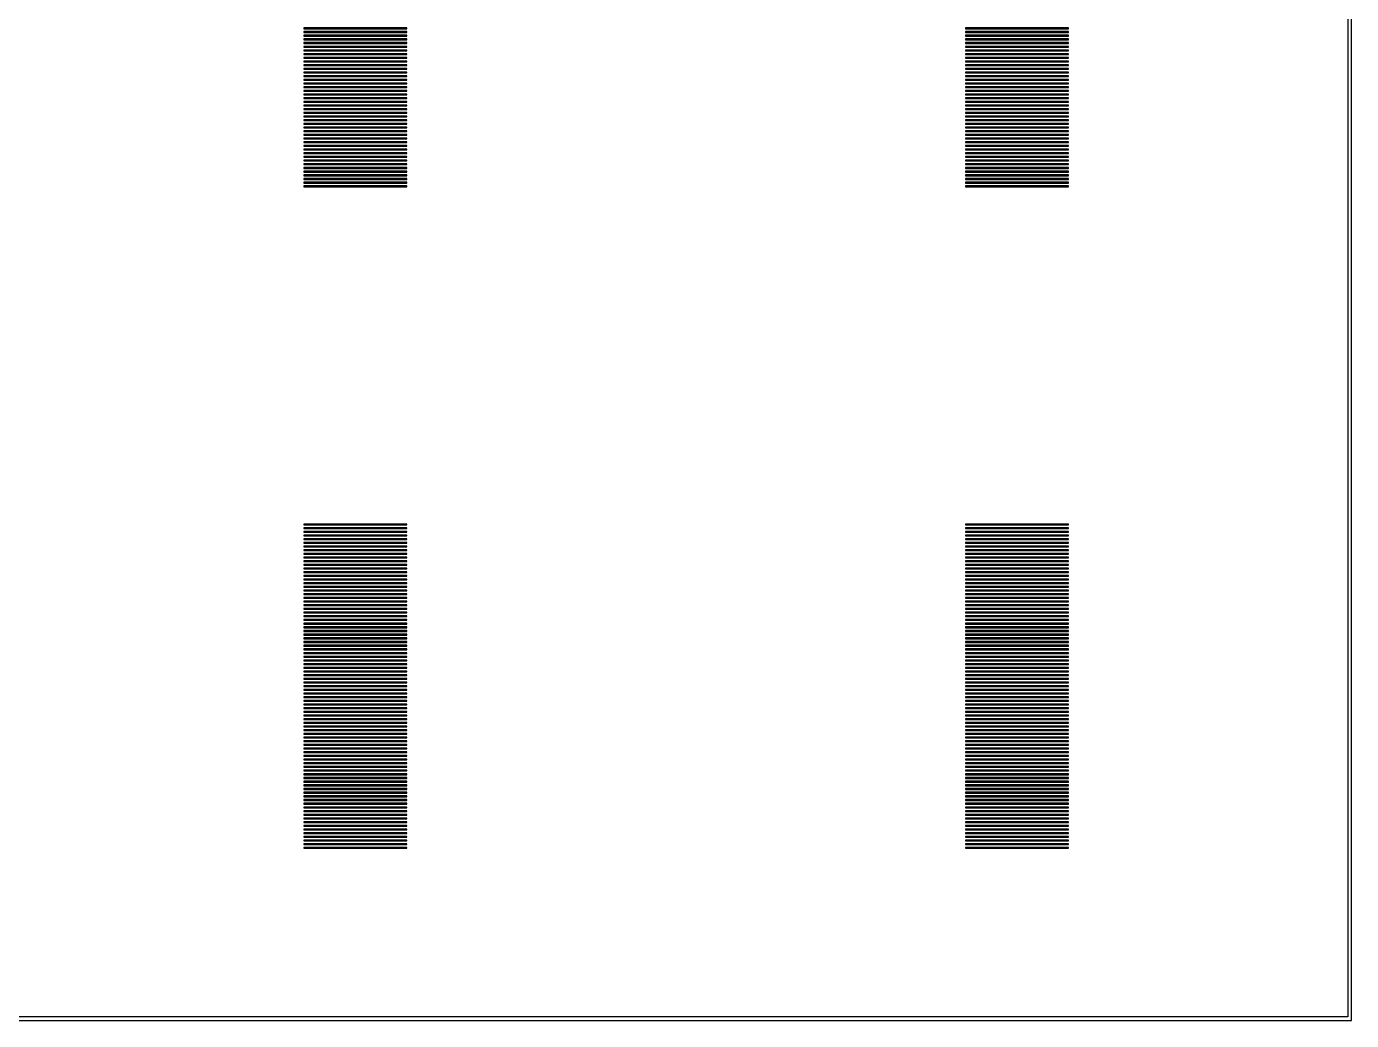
# Model space of a CAD drawing. Extents: x 0 to 72, y 0 to 108.
# Drawn here: x 54.03 to 72.05, y -0.05 to 13.47 of the extents above; entities that cross this region are included whole.
import ezdxf

# ---------------------------------------------------------------- set-up
doc = ezdxf.new("R2010")
doc.units = 0

msp = doc.modelspace()

# ---------------------------------------------------------------- linework, layer by layer
for p, q in [((72, 108), (72, 0)), ((72.05, -0.04999), (72.05, 108.05)), ((59.2, 13.455), (57.8, 13.455)), ((57.8, 13.455), (57.8, 13.445)), ((57.8, 13.445), (59.2, 13.445)), ((59.2, 13.405), (57.8, 13.405)), ((57.8, 13.405), (57.8, 13.395)), ((57.8, 13.395), (59.2, 13.395)), ((59.2, 13.355), (57.8, 13.355)), ((57.8, 13.355), (57.8, 13.345)), ((57.8, 13.345), (59.2, 13.345)), ((59.2, 13.445), (59.2, 13.455)), ((59.2, 13.395), (59.2, 13.405)), ((59.2, 13.345), (59.2, 13.355)), ((68.2, 13.455), (66.8, 13.455)), ((66.8, 13.455), (66.8, 13.445)), ((66.8, 13.445), (68.2, 13.445)), ((68.2, 13.405), (66.8, 13.405)), ((66.8, 13.405), (66.8, 13.395)), ((66.8, 13.395), (68.2, 13.395)), ((68.2, 13.355), (66.8, 13.355)), ((66.8, 13.355), (66.8, 13.345)), ((66.8, 13.345), (68.2, 13.345)), ((68.2, 13.445), (68.2, 13.455)), ((68.2, 13.395), (68.2, 13.405)), ((68.2, 13.345), (68.2, 13.355)), ((59.2, 13.305), (57.8, 13.305)), ((57.8, 13.305), (57.8, 13.295)), ((57.8, 13.295), (59.2, 13.295)), ((59.2, 13.255), (57.8, 13.255)), ((57.8, 13.255), (57.8, 13.245)), ((57.8, 13.245), (59.2, 13.245)), ((59.2, 13.205), (57.8, 13.205)), ((57.8, 13.205), (57.8, 13.195)), ((57.8, 13.195), (59.2, 13.195)), ((59.2, 13.295), (59.2, 13.305)), ((59.2, 13.245), (59.2, 13.255)), ((59.2, 13.195), (59.2, 13.205)), ((68.2, 13.305), (66.8, 13.305)), ((66.8, 13.305), (66.8, 13.295)), ((66.8, 13.295), (68.2, 13.295)), ((68.2, 13.255), (66.8, 13.255)), ((66.8, 13.255), (66.8, 13.245)), ((66.8, 13.245), (68.2, 13.245)), ((68.2, 13.205), (66.8, 13.205)), ((66.8, 13.205), (66.8, 13.195)), ((66.8, 13.195), (68.2, 13.195)), ((68.2, 13.295), (68.2, 13.305)), ((68.2, 13.245), (68.2, 13.255)), ((68.2, 13.195), (68.2, 13.205)), ((59.2, 13.155), (57.8, 13.155)), ((57.8, 13.155), (57.8, 13.145)), ((57.8, 13.145), (59.2, 13.145)), ((59.2, 13.105), (57.8, 13.105)), ((57.8, 13.105), (57.8, 13.095)), ((57.8, 13.095), (59.2, 13.095)), ((59.2, 13.055), (57.8, 13.055)), ((57.8, 13.055), (57.8, 13.045)), ((57.8, 13.045), (59.2, 13.045)), ((59.2, 13.005), (57.8, 13.005)), ((57.8, 13.005), (57.8, 12.995)), ((57.8, 12.995), (59.2, 12.995)), ((59.2, 13.145), (59.2, 13.155)), ((59.2, 13.095), (59.2, 13.105)), ((59.2, 13.045), (59.2, 13.055)), ((59.2, 12.995), (59.2, 13.005)), ((68.2, 13.155), (66.8, 13.155)), ((66.8, 13.155), (66.8, 13.145)), ((66.8, 13.145), (68.2, 13.145)), ((68.2, 13.105), (66.8, 13.105)), ((66.8, 13.105), (66.8, 13.095)), ((66.8, 13.095), (68.2, 13.095)), ((68.2, 13.055), (66.8, 13.055)), ((66.8, 13.055), (66.8, 13.045)), ((66.8, 13.045), (68.2, 13.045)), ((68.2, 13.005), (66.8, 13.005)), ((66.8, 13.005), (66.8, 12.995)), ((66.8, 12.995), (68.2, 12.995)), ((68.2, 13.145), (68.2, 13.155)), ((68.2, 13.095), (68.2, 13.105)), ((68.2, 13.045), (68.2, 13.055)), ((68.2, 12.995), (68.2, 13.005)), ((59.2, 12.955), (57.8, 12.955)), ((57.8, 12.955), (57.8, 12.945)), ((57.8, 12.945), (59.2, 12.945)), ((59.2, 12.905), (57.8, 12.905)), ((57.8, 12.905), (57.8, 12.895)), ((57.8, 12.895), (59.2, 12.895)), ((59.2, 12.855), (57.8, 12.855)), ((57.8, 12.855), (57.8, 12.845)), ((57.8, 12.845), (59.2, 12.845)), ((59.2, 12.805), (57.8, 12.805)), ((57.8, 12.805), (57.8, 12.795)), ((59.2, 12.945), (59.2, 12.955)), ((59.2, 12.895), (59.2, 12.905)), ((59.2, 12.845), (59.2, 12.855)), ((59.2, 12.795), (59.2, 12.805)), ((68.2, 12.955), (66.8, 12.955)), ((66.8, 12.955), (66.8, 12.945)), ((66.8, 12.945), (68.2, 12.945)), ((68.2, 12.905), (66.8, 12.905)), ((66.8, 12.905), (66.8, 12.895)), ((66.8, 12.895), (68.2, 12.895)), ((68.2, 12.855), (66.8, 12.855)), ((66.8, 12.855), (66.8, 12.845)), ((66.8, 12.845), (68.2, 12.845)), ((68.2, 12.805), (66.8, 12.805)), ((66.8, 12.805), (66.8, 12.795)), ((68.2, 12.945), (68.2, 12.955)), ((68.2, 12.895), (68.2, 12.905)), ((68.2, 12.845), (68.2, 12.855)), ((68.2, 12.795), (68.2, 12.805)), ((57.8, 12.795), (59.2, 12.795)), ((59.2, 12.755), (57.8, 12.755)), ((57.8, 12.755), (57.8, 12.745)), ((57.8, 12.745), (59.2, 12.745)), ((59.2, 12.705), (57.8, 12.705)), ((57.8, 12.705), (57.8, 12.695)), ((57.8, 12.695), (59.2, 12.695)), ((59.2, 12.655), (57.8, 12.655)), ((57.8, 12.655), (57.8, 12.645)), ((57.8, 12.645), (59.2, 12.645)), ((59.2, 12.745), (59.2, 12.755)), ((59.2, 12.695), (59.2, 12.705)), ((59.2, 12.645), (59.2, 12.655)), ((66.8, 12.795), (68.2, 12.795)), ((68.2, 12.755), (66.8, 12.755)), ((66.8, 12.755), (66.8, 12.745)), ((66.8, 12.745), (68.2, 12.745)), ((68.2, 12.705), (66.8, 12.705)), ((66.8, 12.705), (66.8, 12.695)), ((66.8, 12.695), (68.2, 12.695)), ((68.2, 12.655), (66.8, 12.655)), ((66.8, 12.655), (66.8, 12.645)), ((66.8, 12.645), (68.2, 12.645)), ((68.2, 12.745), (68.2, 12.755)), ((68.2, 12.695), (68.2, 12.705)), ((68.2, 12.645), (68.2, 12.655)), ((59.2, 12.605), (57.8, 12.605)), ((57.8, 12.605), (57.8, 12.595)), ((57.8, 12.595), (59.2, 12.595)), ((59.2, 12.555), (57.8, 12.555)), ((57.8, 12.555), (57.8, 12.545)), ((57.8, 12.545), (59.2, 12.545)), ((59.2, 12.505), (57.8, 12.505)), ((57.8, 12.505), (57.8, 12.495)), ((57.8, 12.495), (59.2, 12.495)), ((59.2, 12.455), (57.8, 12.455)), ((57.8, 12.455), (57.8, 12.445)), ((57.8, 12.445), (59.2, 12.445)), ((59.2, 12.595), (59.2, 12.605)), ((59.2, 12.545), (59.2, 12.555)), ((59.2, 12.495), (59.2, 12.505)), ((59.2, 12.445), (59.2, 12.455)), ((68.2, 12.605), (66.8, 12.605)), ((66.8, 12.605), (66.8, 12.595)), ((66.8, 12.595), (68.2, 12.595)), ((68.2, 12.555), (66.8, 12.555)), ((66.8, 12.555), (66.8, 12.545)), ((66.8, 12.545), (68.2, 12.545)), ((68.2, 12.505), (66.8, 12.505)), ((66.8, 12.505), (66.8, 12.495)), ((66.8, 12.495), (68.2, 12.495)), ((68.2, 12.455), (66.8, 12.455)), ((66.8, 12.455), (66.8, 12.445)), ((66.8, 12.445), (68.2, 12.445)), ((68.2, 12.595), (68.2, 12.605)), ((68.2, 12.545), (68.2, 12.555)), ((68.2, 12.495), (68.2, 12.505)), ((68.2, 12.445), (68.2, 12.455)), ((59.2, 12.405), (57.8, 12.405)), ((57.8, 12.405), (57.8, 12.395)), ((57.8, 12.395), (59.2, 12.395)), ((59.2, 12.355), (57.8, 12.355)), ((57.8, 12.355), (57.8, 12.345)), ((57.8, 12.345), (59.2, 12.345)), ((59.2, 12.305), (57.8, 12.305)), ((57.8, 12.305), (57.8, 12.295)), ((57.8, 12.295), (59.2, 12.295)), ((59.2, 12.395), (59.2, 12.405)), ((59.2, 12.345), (59.2, 12.355)), ((59.2, 12.295), (59.2, 12.305)), ((68.2, 12.405), (66.8, 12.405)), ((66.8, 12.405), (66.8, 12.395)), ((66.8, 12.395), (68.2, 12.395)), ((68.2, 12.355), (66.8, 12.355)), ((66.8, 12.355), (66.8, 12.345)), ((66.8, 12.345), (68.2, 12.345)), ((68.2, 12.305), (66.8, 12.305)), ((66.8, 12.305), (66.8, 12.295)), ((66.8, 12.295), (68.2, 12.295)), ((68.2, 12.395), (68.2, 12.405)), ((68.2, 12.345), (68.2, 12.355)), ((68.2, 12.295), (68.2, 12.305)), ((59.2, 12.255), (57.8, 12.255)), ((57.8, 12.255), (57.8, 12.245)), ((57.8, 12.245), (59.2, 12.245)), ((59.2, 12.205), (57.8, 12.205)), ((57.8, 12.205), (57.8, 12.195)), ((57.8, 12.195), (59.2, 12.195)), ((59.2, 12.155), (57.8, 12.155)), ((57.8, 12.155), (57.8, 12.145)), ((57.8, 12.145), (59.2, 12.145)), ((59.2, 12.105), (57.8, 12.105)), ((57.8, 12.105), (57.8, 12.095)), ((57.8, 12.095), (59.2, 12.095)), ((59.2, 12.245), (59.2, 12.255)), ((59.2, 12.195), (59.2, 12.205)), ((59.2, 12.145), (59.2, 12.155)), ((59.2, 12.095), (59.2, 12.105)), ((68.2, 12.255), (66.8, 12.255)), ((66.8, 12.255), (66.8, 12.245)), ((66.8, 12.245), (68.2, 12.245)), ((68.2, 12.205), (66.8, 12.205)), ((66.8, 12.205), (66.8, 12.195)), ((66.8, 12.195), (68.2, 12.195)), ((68.2, 12.155), (66.8, 12.155)), ((66.8, 12.155), (66.8, 12.145)), ((66.8, 12.145), (68.2, 12.145)), ((68.2, 12.105), (66.8, 12.105)), ((66.8, 12.105), (66.8, 12.095)), ((66.8, 12.095), (68.2, 12.095)), ((68.2, 12.245), (68.2, 12.255)), ((68.2, 12.195), (68.2, 12.205)), ((68.2, 12.145), (68.2, 12.155)), ((68.2, 12.095), (68.2, 12.105)), ((59.2, 12.055), (57.8, 12.055)), ((57.8, 12.055), (57.8, 12.045)), ((57.8, 12.045), (59.2, 12.045)), ((59.2, 12.005), (57.8, 12.005)), ((57.8, 12.005), (57.8, 11.995)), ((57.8, 11.995), (59.2, 11.995)), ((59.2, 11.955), (57.8, 11.955)), ((57.8, 11.955), (57.8, 11.945)), ((57.8, 11.945), (59.2, 11.945)), ((59.2, 11.905), (57.8, 11.905)), ((57.8, 11.905), (57.8, 11.895)), ((59.2, 12.045), (59.2, 12.055)), ((59.2, 11.995), (59.2, 12.005)), ((59.2, 11.945), (59.2, 11.955)), ((59.2, 11.895), (59.2, 11.905)), ((68.2, 12.055), (66.8, 12.055)), ((66.8, 12.055), (66.8, 12.045)), ((66.8, 12.045), (68.2, 12.045)), ((68.2, 12.005), (66.8, 12.005)), ((66.8, 12.005), (66.8, 11.995)), ((66.8, 11.995), (68.2, 11.995)), ((68.2, 11.955), (66.8, 11.955)), ((66.8, 11.955), (66.8, 11.945)), ((66.8, 11.945), (68.2, 11.945)), ((68.2, 11.905), (66.8, 11.905)), ((66.8, 11.905), (66.8, 11.895)), ((68.2, 12.045), (68.2, 12.055)), ((68.2, 11.995), (68.2, 12.005)), ((68.2, 11.945), (68.2, 11.955)), ((68.2, 11.895), (68.2, 11.905)), ((57.8, 11.895), (59.2, 11.895)), ((59.2, 11.855), (57.8, 11.855)), ((57.8, 11.855), (57.8, 11.845)), ((57.8, 11.845), (59.2, 11.845)), ((59.2, 11.805), (57.8, 11.805)), ((57.8, 11.805), (57.8, 11.795)), ((57.8, 11.795), (59.2, 11.795)), ((59.2, 11.755), (57.8, 11.755)), ((57.8, 11.755), (57.8, 11.745)), ((57.8, 11.745), (59.2, 11.745)), ((59.2, 11.845), (59.2, 11.855)), ((59.2, 11.795), (59.2, 11.805)), ((59.2, 11.745), (59.2, 11.755)), ((66.8, 11.895), (68.2, 11.895)), ((68.2, 11.855), (66.8, 11.855)), ((66.8, 11.855), (66.8, 11.845)), ((66.8, 11.845), (68.2, 11.845)), ((68.2, 11.805), (66.8, 11.805)), ((66.8, 11.805), (66.8, 11.795)), ((66.8, 11.795), (68.2, 11.795)), ((68.2, 11.755), (66.8, 11.755)), ((66.8, 11.755), (66.8, 11.745)), ((66.8, 11.745), (68.2, 11.745)), ((68.2, 11.845), (68.2, 11.855)), ((68.2, 11.795), (68.2, 11.805)), ((68.2, 11.745), (68.2, 11.755)), ((59.2, 11.705), (57.8, 11.705)), ((57.8, 11.705), (57.8, 11.695)), ((57.8, 11.695), (59.2, 11.695)), ((59.2, 11.655), (57.8, 11.655)), ((57.8, 11.655), (57.8, 11.645)), ((57.8, 11.645), (59.2, 11.645)), ((59.2, 11.605), (57.8, 11.605)), ((57.8, 11.605), (57.8, 11.595)), ((57.8, 11.595), (59.2, 11.595)), ((59.2, 11.555), (57.8, 11.555)), ((57.8, 11.555), (57.8, 11.545)), ((57.8, 11.545), (59.2, 11.545)), ((59.2, 11.695), (59.2, 11.705)), ((59.2, 11.645), (59.2, 11.655)), ((59.2, 11.595), (59.2, 11.605)), ((59.2, 11.545), (59.2, 11.555)), ((68.2, 11.705), (66.8, 11.705)), ((66.8, 11.705), (66.8, 11.695)), ((66.8, 11.695), (68.2, 11.695)), ((68.2, 11.655), (66.8, 11.655)), ((66.8, 11.655), (66.8, 11.645)), ((66.8, 11.645), (68.2, 11.645)), ((68.2, 11.605), (66.8, 11.605)), ((66.8, 11.605), (66.8, 11.595)), ((66.8, 11.595), (68.2, 11.595)), ((68.2, 11.555), (66.8, 11.555)), ((66.8, 11.555), (66.8, 11.545)), ((66.8, 11.545), (68.2, 11.545)), ((68.2, 11.695), (68.2, 11.705)), ((68.2, 11.645), (68.2, 11.655)), ((68.2, 11.595), (68.2, 11.605)), ((68.2, 11.545), (68.2, 11.555)), ((59.2, 11.505), (57.8, 11.505)), ((57.8, 11.505), (57.8, 11.495)), ((57.8, 11.495), (59.2, 11.495)), ((59.2, 11.455), (57.8, 11.455)), ((57.8, 11.455), (57.8, 11.445)), ((57.8, 11.445), (59.2, 11.445)), ((59.2, 11.405), (57.8, 11.405)), ((57.8, 11.405), (57.8, 11.395)), ((57.8, 11.395), (59.2, 11.395)), ((59.2, 11.495), (59.2, 11.505)), ((59.2, 11.445), (59.2, 11.455)), ((59.2, 11.395), (59.2, 11.405)), ((68.2, 11.505), (66.8, 11.505)), ((66.8, 11.505), (66.8, 11.495)), ((66.8, 11.495), (68.2, 11.495)), ((68.2, 11.455), (66.8, 11.455)), ((66.8, 11.455), (66.8, 11.445)), ((66.8, 11.445), (68.2, 11.445)), ((68.2, 11.405), (66.8, 11.405)), ((66.8, 11.405), (66.8, 11.395)), ((66.8, 11.395), (68.2, 11.395)), ((68.2, 11.495), (68.2, 11.505)), ((68.2, 11.445), (68.2, 11.455)), ((68.2, 11.395), (68.2, 11.405)), ((59.2, 11.355), (57.8, 11.355)), ((57.8, 11.355), (57.8, 11.345)), ((57.8, 11.345), (59.2, 11.345)), ((59.2, 11.305), (57.8, 11.305)), ((57.8, 11.305), (57.8, 11.295)), ((57.8, 11.295), (59.2, 11.295)), ((59.2, 11.345), (59.2, 11.355)), ((59.2, 11.295), (59.2, 11.305)), ((68.2, 11.355), (66.8, 11.355)), ((66.8, 11.355), (66.8, 11.345)), ((66.8, 11.345), (68.2, 11.345)), ((68.2, 11.305), (66.8, 11.305)), ((66.8, 11.305), (66.8, 11.295)), ((66.8, 11.295), (68.2, 11.295)), ((68.2, 11.345), (68.2, 11.355)), ((68.2, 11.295), (68.2, 11.305)), ((59.2, 6.70499), (57.8, 6.70499)), ((57.8, 6.70499), (57.8, 6.69499)), ((57.8, 6.69499), (59.2, 6.69499)), ((59.2, 6.69499), (59.2, 6.70499)), ((68.2, 6.70499), (66.8, 6.70499)), ((66.8, 6.70499), (66.8, 6.69499)), ((66.8, 6.69499), (68.2, 6.69499)), ((68.2, 6.69499), (68.2, 6.70499)), ((59.2, 6.655), (57.8, 6.655)), ((57.8, 6.655), (57.8, 6.64499)), ((57.8, 6.64499), (59.2, 6.64499)), ((59.2, 6.605), (57.8, 6.605)), ((57.8, 6.605), (57.8, 6.59499)), ((57.8, 6.59499), (59.2, 6.59499)), ((59.2, 6.55499), (57.8, 6.55499)), ((57.8, 6.55499), (57.8, 6.545)), ((57.8, 6.545), (59.2, 6.545)), ((59.2, 6.50499), (57.8, 6.50499)), ((57.8, 6.50499), (57.8, 6.495)), ((57.8, 6.495), (59.2, 6.495)), ((59.2, 6.64499), (59.2, 6.655)), ((59.2, 6.59499), (59.2, 6.605)), ((59.2, 6.545), (59.2, 6.55499)), ((59.2, 6.495), (59.2, 6.50499)), ((68.2, 6.655), (66.8, 6.655)), ((66.8, 6.655), (66.8, 6.64499)), ((66.8, 6.64499), (68.2, 6.64499)), ((68.2, 6.605), (66.8, 6.605)), ((66.8, 6.605), (66.8, 6.59499)), ((66.8, 6.59499), (68.2, 6.59499)), ((68.2, 6.55499), (66.8, 6.55499)), ((66.8, 6.55499), (66.8, 6.545)), ((66.8, 6.545), (68.2, 6.545)), ((68.2, 6.50499), (66.8, 6.50499)), ((66.8, 6.50499), (66.8, 6.495)), ((66.8, 6.495), (68.2, 6.495)), ((68.2, 6.64499), (68.2, 6.655)), ((68.2, 6.59499), (68.2, 6.605)), ((68.2, 6.545), (68.2, 6.55499)), ((68.2, 6.495), (68.2, 6.50499)), ((59.2, 6.45499), (57.8, 6.45499)), ((57.8, 6.45499), (57.8, 6.44499)), ((57.8, 6.44499), (59.2, 6.44499)), ((59.2, 6.405), (57.8, 6.405)), ((57.8, 6.405), (57.8, 6.39499)), ((57.8, 6.39499), (59.2, 6.39499)), ((59.2, 6.355), (57.8, 6.355)), ((57.8, 6.355), (57.8, 6.34499)), ((57.8, 6.34499), (59.2, 6.34499)), ((59.2, 6.44499), (59.2, 6.45499)), ((59.2, 6.39499), (59.2, 6.405)), ((59.2, 6.34499), (59.2, 6.355)), ((68.2, 6.45499), (66.8, 6.45499)), ((66.8, 6.45499), (66.8, 6.44499)), ((66.8, 6.44499), (68.2, 6.44499)), ((68.2, 6.405), (66.8, 6.405)), ((66.8, 6.405), (66.8, 6.39499)), ((66.8, 6.39499), (68.2, 6.39499)), ((68.2, 6.355), (66.8, 6.355)), ((66.8, 6.355), (66.8, 6.34499)), ((66.8, 6.34499), (68.2, 6.34499)), ((68.2, 6.44499), (68.2, 6.45499)), ((68.2, 6.39499), (68.2, 6.405)), ((68.2, 6.34499), (68.2, 6.355)), ((59.2, 6.30499), (57.8, 6.30499)), ((57.8, 6.30499), (57.8, 6.295)), ((57.8, 6.295), (59.2, 6.295)), ((59.2, 6.25499), (57.8, 6.25499)), ((57.8, 6.25499), (57.8, 6.245)), ((57.8, 6.245), (59.2, 6.245)), ((59.2, 6.20499), (57.8, 6.20499)), ((57.8, 6.20499), (57.8, 6.19499)), ((57.8, 6.19499), (59.2, 6.19499)), ((59.2, 6.155), (57.8, 6.155)), ((57.8, 6.155), (57.8, 6.14499)), ((57.8, 6.14499), (59.2, 6.14499)), ((59.2, 6.295), (59.2, 6.30499)), ((59.2, 6.245), (59.2, 6.25499)), ((59.2, 6.19499), (59.2, 6.20499)), ((59.2, 6.14499), (59.2, 6.155)), ((68.2, 6.30499), (66.8, 6.30499)), ((66.8, 6.30499), (66.8, 6.295)), ((66.8, 6.295), (68.2, 6.295)), ((68.2, 6.25499), (66.8, 6.25499)), ((66.8, 6.25499), (66.8, 6.245)), ((66.8, 6.245), (68.2, 6.245)), ((68.2, 6.20499), (66.8, 6.20499)), ((66.8, 6.20499), (66.8, 6.19499)), ((66.8, 6.19499), (68.2, 6.19499)), ((68.2, 6.155), (66.8, 6.155)), ((66.8, 6.155), (66.8, 6.14499)), ((66.8, 6.14499), (68.2, 6.14499)), ((68.2, 6.295), (68.2, 6.30499)), ((68.2, 6.245), (68.2, 6.25499)), ((68.2, 6.19499), (68.2, 6.20499)), ((68.2, 6.14499), (68.2, 6.155)), ((59.2, 6.105), (57.8, 6.105)), ((57.8, 6.105), (57.8, 6.09499)), ((57.8, 6.09499), (59.2, 6.09499)), ((59.2, 6.05499), (57.8, 6.05499)), ((57.8, 6.05499), (57.8, 6.045)), ((57.8, 6.045), (59.2, 6.045)), ((59.2, 6.00499), (57.8, 6.00499)), ((57.8, 6.00499), (57.8, 5.995)), ((57.8, 5.995), (59.2, 5.995)), ((59.2, 5.95499), (57.8, 5.95499)), ((57.8, 5.95499), (57.8, 5.94499)), ((59.2, 6.09499), (59.2, 6.105)), ((59.2, 6.045), (59.2, 6.05499)), ((59.2, 5.995), (59.2, 6.00499)), ((59.2, 5.94499), (59.2, 5.95499)), ((68.2, 6.105), (66.8, 6.105)), ((66.8, 6.105), (66.8, 6.09499)), ((66.8, 6.09499), (68.2, 6.09499)), ((68.2, 6.05499), (66.8, 6.05499)), ((66.8, 6.05499), (66.8, 6.045)), ((66.8, 6.045), (68.2, 6.045)), ((68.2, 6.00499), (66.8, 6.00499)), ((66.8, 6.00499), (66.8, 5.995)), ((66.8, 5.995), (68.2, 5.995)), ((68.2, 5.95499), (66.8, 5.95499)), ((66.8, 5.95499), (66.8, 5.94499)), ((68.2, 6.09499), (68.2, 6.105)), ((68.2, 6.045), (68.2, 6.05499)), ((68.2, 5.995), (68.2, 6.00499)), ((68.2, 5.94499), (68.2, 5.95499)), ((57.8, 5.94499), (59.2, 5.94499)), ((59.2, 5.905), (57.8, 5.905)), ((57.8, 5.905), (57.8, 5.89499)), ((57.8, 5.89499), (59.2, 5.89499)), ((59.2, 5.855), (57.8, 5.855)), ((57.8, 5.855), (57.8, 5.84499)), ((57.8, 5.84499), (59.2, 5.84499)), ((59.2, 5.80499), (57.8, 5.80499)), ((57.8, 5.80499), (57.8, 5.795)), ((57.8, 5.795), (59.2, 5.795)), ((59.2, 5.89499), (59.2, 5.905)), ((59.2, 5.84499), (59.2, 5.855)), ((59.2, 5.795), (59.2, 5.80499)), ((66.8, 5.94499), (68.2, 5.94499)), ((68.2, 5.905), (66.8, 5.905)), ((66.8, 5.905), (66.8, 5.89499)), ((66.8, 5.89499), (68.2, 5.89499)), ((68.2, 5.855), (66.8, 5.855)), ((66.8, 5.855), (66.8, 5.84499)), ((66.8, 5.84499), (68.2, 5.84499)), ((68.2, 5.80499), (66.8, 5.80499)), ((66.8, 5.80499), (66.8, 5.795)), ((66.8, 5.795), (68.2, 5.795)), ((68.2, 5.89499), (68.2, 5.905)), ((68.2, 5.84499), (68.2, 5.855)), ((68.2, 5.795), (68.2, 5.80499)), ((59.2, 5.75499), (57.8, 5.75499)), ((57.8, 5.75499), (57.8, 5.745)), ((57.8, 5.745), (59.2, 5.745)), ((59.2, 5.70499), (57.8, 5.70499)), ((57.8, 5.70499), (57.8, 5.69499)), ((57.8, 5.69499), (59.2, 5.69499)), ((59.2, 5.655), (57.8, 5.655)), ((57.8, 5.655), (57.8, 5.64499)), ((57.8, 5.64499), (59.2, 5.64499)), ((59.2, 5.605), (57.8, 5.605)), ((57.8, 5.605), (57.8, 5.59499)), ((57.8, 5.59499), (59.2, 5.59499)), ((59.2, 5.745), (59.2, 5.75499)), ((59.2, 5.69499), (59.2, 5.70499)), ((59.2, 5.64499), (59.2, 5.655)), ((59.2, 5.59499), (59.2, 5.605)), ((68.2, 5.75499), (66.8, 5.75499)), ((66.8, 5.75499), (66.8, 5.745)), ((66.8, 5.745), (68.2, 5.745)), ((68.2, 5.70499), (66.8, 5.70499)), ((66.8, 5.70499), (66.8, 5.69499)), ((66.8, 5.69499), (68.2, 5.69499)), ((68.2, 5.655), (66.8, 5.655)), ((66.8, 5.655), (66.8, 5.64499)), ((66.8, 5.64499), (68.2, 5.64499)), ((68.2, 5.605), (66.8, 5.605)), ((66.8, 5.605), (66.8, 5.59499)), ((66.8, 5.59499), (68.2, 5.59499)), ((68.2, 5.745), (68.2, 5.75499)), ((68.2, 5.69499), (68.2, 5.70499)), ((68.2, 5.64499), (68.2, 5.655)), ((68.2, 5.59499), (68.2, 5.605)), ((59.2, 5.55499), (57.8, 5.55499)), ((57.8, 5.55499), (57.8, 5.545)), ((57.8, 5.545), (59.2, 5.545)), ((59.2, 5.50499), (57.8, 5.50499)), ((57.8, 5.50499), (57.8, 5.495)), ((57.8, 5.495), (59.2, 5.495)), ((59.2, 5.45499), (57.8, 5.45499)), ((57.8, 5.45499), (57.8, 5.44499)), ((57.8, 5.44499), (59.2, 5.44499)), ((59.2, 5.545), (59.2, 5.55499)), ((59.2, 5.495), (59.2, 5.50499)), ((59.2, 5.44499), (59.2, 5.45499)), ((68.2, 5.55499), (66.8, 5.55499)), ((66.8, 5.55499), (66.8, 5.545)), ((66.8, 5.545), (68.2, 5.545)), ((68.2, 5.50499), (66.8, 5.50499)), ((66.8, 5.50499), (66.8, 5.495)), ((66.8, 5.495), (68.2, 5.495)), ((68.2, 5.45499), (66.8, 5.45499)), ((66.8, 5.45499), (66.8, 5.44499)), ((66.8, 5.44499), (68.2, 5.44499)), ((68.2, 5.545), (68.2, 5.55499)), ((68.2, 5.495), (68.2, 5.50499)), ((68.2, 5.44499), (68.2, 5.45499)), ((59.2, 5.405), (57.8, 5.405)), ((57.8, 5.405), (57.8, 5.39499)), ((57.8, 5.39499), (59.2, 5.39499)), ((59.2, 5.355), (57.8, 5.355)), ((57.8, 5.355), (57.8, 5.34499)), ((57.8, 5.34499), (59.2, 5.34499)), ((59.2, 5.30499), (57.8, 5.30499)), ((57.8, 5.30499), (57.8, 5.295)), ((57.8, 5.295), (59.2, 5.295)), ((59.2, 5.25499), (57.8, 5.25499)), ((57.8, 5.25499), (57.8, 5.245)), ((57.8, 5.245), (59.2, 5.245)), ((59.2, 5.39499), (59.2, 5.405)), ((59.2, 5.34499), (59.2, 5.355)), ((59.2, 5.295), (59.2, 5.30499)), ((59.2, 5.245), (59.2, 5.25499)), ((68.2, 5.405), (66.8, 5.405)), ((66.8, 5.405), (66.8, 5.39499)), ((66.8, 5.39499), (68.2, 5.39499)), ((68.2, 5.355), (66.8, 5.355)), ((66.8, 5.355), (66.8, 5.34499)), ((66.8, 5.34499), (68.2, 5.34499)), ((68.2, 5.30499), (66.8, 5.30499)), ((66.8, 5.30499), (66.8, 5.295)), ((66.8, 5.295), (68.2, 5.295)), ((68.2, 5.25499), (66.8, 5.25499)), ((66.8, 5.25499), (66.8, 5.245)), ((66.8, 5.245), (68.2, 5.245)), ((68.2, 5.39499), (68.2, 5.405)), ((68.2, 5.34499), (68.2, 5.355)), ((68.2, 5.295), (68.2, 5.30499)), ((68.2, 5.245), (68.2, 5.25499)), ((59.2, 5.20499), (57.8, 5.20499)), ((57.8, 5.20499), (57.8, 5.19499)), ((57.8, 5.19499), (59.2, 5.19499)), ((59.2, 5.155), (57.8, 5.155)), ((57.8, 5.155), (57.8, 5.14499)), ((57.8, 5.14499), (59.2, 5.14499)), ((59.2, 5.105), (57.8, 5.105)), ((57.8, 5.105), (57.8, 5.09499)), ((57.8, 5.09499), (59.2, 5.09499)), ((59.2, 5.05499), (57.8, 5.05499)), ((57.8, 5.05499), (57.8, 5.045)), ((59.2, 5.19499), (59.2, 5.20499)), ((59.2, 5.14499), (59.2, 5.155)), ((59.2, 5.09499), (59.2, 5.105)), ((59.2, 5.045), (59.2, 5.05499)), ((68.2, 5.20499), (66.8, 5.20499)), ((66.8, 5.20499), (66.8, 5.19499)), ((66.8, 5.19499), (68.2, 5.19499)), ((68.2, 5.155), (66.8, 5.155)), ((66.8, 5.155), (66.8, 5.14499)), ((66.8, 5.14499), (68.2, 5.14499)), ((68.2, 5.105), (66.8, 5.105)), ((66.8, 5.105), (66.8, 5.09499)), ((66.8, 5.09499), (68.2, 5.09499)), ((68.2, 5.05499), (66.8, 5.05499)), ((66.8, 5.05499), (66.8, 5.045)), ((68.2, 5.19499), (68.2, 5.20499)), ((68.2, 5.14499), (68.2, 5.155)), ((68.2, 5.09499), (68.2, 5.105)), ((68.2, 5.045), (68.2, 5.05499)), ((57.8, 5.045), (59.2, 5.045)), ((59.2, 5.00499), (57.8, 5.00499)), ((57.8, 5.00499), (57.8, 4.995)), ((57.8, 4.995), (59.2, 4.995)), ((59.2, 4.95499), (57.8, 4.95499)), ((57.8, 4.95499), (57.8, 4.94499)), ((57.8, 4.94499), (59.2, 4.94499)), ((59.2, 4.905), (57.8, 4.905)), ((57.8, 4.905), (57.8, 4.89499)), ((57.8, 4.89499), (59.2, 4.89499)), ((59.2, 4.995), (59.2, 5.00499)), ((59.2, 4.94499), (59.2, 4.95499)), ((59.2, 4.89499), (59.2, 4.905)), ((66.8, 5.045), (68.2, 5.045)), ((68.2, 5.00499), (66.8, 5.00499)), ((66.8, 5.00499), (66.8, 4.995)), ((66.8, 4.995), (68.2, 4.995)), ((68.2, 4.95499), (66.8, 4.95499)), ((66.8, 4.95499), (66.8, 4.94499)), ((66.8, 4.94499), (68.2, 4.94499)), ((68.2, 4.905), (66.8, 4.905)), ((66.8, 4.905), (66.8, 4.89499)), ((66.8, 4.89499), (68.2, 4.89499)), ((68.2, 4.995), (68.2, 5.00499)), ((68.2, 4.94499), (68.2, 4.95499)), ((68.2, 4.89499), (68.2, 4.905)), ((59.2, 4.855), (57.8, 4.855)), ((57.8, 4.855), (57.8, 4.84499)), ((57.8, 4.84499), (59.2, 4.84499)), ((59.2, 4.80499), (57.8, 4.80499)), ((57.8, 4.80499), (57.8, 4.795)), ((57.8, 4.795), (59.2, 4.795)), ((59.2, 4.75499), (57.8, 4.75499)), ((57.8, 4.75499), (57.8, 4.745)), ((57.8, 4.745), (59.2, 4.745)), ((59.2, 4.70499), (57.8, 4.70499)), ((57.8, 4.70499), (57.8, 4.69499)), ((57.8, 4.69499), (59.2, 4.69499)), ((59.2, 4.84499), (59.2, 4.855)), ((59.2, 4.795), (59.2, 4.80499)), ((59.2, 4.745), (59.2, 4.75499)), ((59.2, 4.69499), (59.2, 4.70499)), ((68.2, 4.855), (66.8, 4.855)), ((66.8, 4.855), (66.8, 4.84499)), ((66.8, 4.84499), (68.2, 4.84499)), ((68.2, 4.80499), (66.8, 4.80499)), ((66.8, 4.80499), (66.8, 4.795)), ((66.8, 4.795), (68.2, 4.795)), ((68.2, 4.75499), (66.8, 4.75499)), ((66.8, 4.75499), (66.8, 4.745)), ((66.8, 4.745), (68.2, 4.745)), ((68.2, 4.70499), (66.8, 4.70499)), ((66.8, 4.70499), (66.8, 4.69499)), ((66.8, 4.69499), (68.2, 4.69499)), ((68.2, 4.84499), (68.2, 4.855)), ((68.2, 4.795), (68.2, 4.80499)), ((68.2, 4.745), (68.2, 4.75499)), ((68.2, 4.69499), (68.2, 4.70499)), ((59.2, 4.655), (57.8, 4.655)), ((57.8, 4.655), (57.8, 4.64499)), ((57.8, 4.64499), (59.2, 4.64499)), ((59.2, 4.605), (57.8, 4.605)), ((57.8, 4.605), (57.8, 4.59499)), ((57.8, 4.59499), (59.2, 4.59499)), ((59.2, 4.55499), (57.8, 4.55499)), ((57.8, 4.55499), (57.8, 4.545)), ((57.8, 4.545), (59.2, 4.545)), ((59.2, 4.64499), (59.2, 4.655)), ((59.2, 4.59499), (59.2, 4.605)), ((59.2, 4.545), (59.2, 4.55499)), ((68.2, 4.655), (66.8, 4.655)), ((66.8, 4.655), (66.8, 4.64499)), ((66.8, 4.64499), (68.2, 4.64499)), ((68.2, 4.605), (66.8, 4.605)), ((66.8, 4.605), (66.8, 4.59499)), ((66.8, 4.59499), (68.2, 4.59499)), ((68.2, 4.55499), (66.8, 4.55499)), ((66.8, 4.55499), (66.8, 4.545)), ((66.8, 4.545), (68.2, 4.545)), ((68.2, 4.64499), (68.2, 4.655)), ((68.2, 4.59499), (68.2, 4.605)), ((68.2, 4.545), (68.2, 4.55499)), ((59.2, 4.50499), (57.8, 4.50499)), ((57.8, 4.50499), (57.8, 4.49501)), ((57.8, 4.49501), (59.2, 4.49501)), ((59.2, 4.455), (57.8, 4.455)), ((57.8, 4.455), (57.8, 4.44501)), ((57.8, 4.44501), (59.2, 4.44501)), ((59.2, 4.40501), (57.8, 4.40501)), ((57.8, 4.40501), (57.8, 4.395)), ((57.8, 4.395), (59.2, 4.395)), ((59.2, 4.35501), (57.8, 4.35501)), ((57.8, 4.35501), (57.8, 4.345)), ((57.8, 4.345), (59.2, 4.345)), ((59.2, 4.49501), (59.2, 4.50499)), ((59.2, 4.44501), (59.2, 4.455)), ((59.2, 4.395), (59.2, 4.40501)), ((59.2, 4.345), (59.2, 4.35501)), ((68.2, 4.50499), (66.8, 4.50499)), ((66.8, 4.50499), (66.8, 4.49501)), ((66.8, 4.49501), (68.2, 4.49501)), ((68.2, 4.455), (66.8, 4.455)), ((66.8, 4.455), (66.8, 4.44501)), ((66.8, 4.44501), (68.2, 4.44501)), ((68.2, 4.40501), (66.8, 4.40501)), ((66.8, 4.40501), (66.8, 4.395)), ((66.8, 4.395), (68.2, 4.395)), ((68.2, 4.35501), (66.8, 4.35501)), ((66.8, 4.35501), (66.8, 4.345)), ((66.8, 4.345), (68.2, 4.345)), ((68.2, 4.49501), (68.2, 4.50499)), ((68.2, 4.44501), (68.2, 4.455)), ((68.2, 4.395), (68.2, 4.40501)), ((68.2, 4.345), (68.2, 4.35501)), ((59.2, 4.30501), (57.8, 4.30501)), ((57.8, 4.30501), (57.8, 4.29501)), ((57.8, 4.29501), (59.2, 4.29501)), ((59.2, 4.255), (57.8, 4.255)), ((57.8, 4.255), (57.8, 4.24501)), ((57.8, 4.24501), (59.2, 4.24501)), ((59.2, 4.205), (57.8, 4.205)), ((57.8, 4.205), (57.8, 4.19501)), ((57.8, 4.19501), (59.2, 4.19501)), ((59.2, 4.15501), (57.8, 4.15501)), ((57.8, 4.15501), (57.8, 4.145)), ((59.2, 4.29501), (59.2, 4.30501)), ((59.2, 4.24501), (59.2, 4.255)), ((59.2, 4.19501), (59.2, 4.205)), ((59.2, 4.145), (59.2, 4.15501)), ((68.2, 4.30501), (66.8, 4.30501)), ((66.8, 4.30501), (66.8, 4.29501)), ((66.8, 4.29501), (68.2, 4.29501)), ((68.2, 4.255), (66.8, 4.255)), ((66.8, 4.255), (66.8, 4.24501)), ((66.8, 4.24501), (68.2, 4.24501)), ((68.2, 4.205), (66.8, 4.205)), ((66.8, 4.205), (66.8, 4.19501)), ((66.8, 4.19501), (68.2, 4.19501)), ((68.2, 4.15501), (66.8, 4.15501)), ((66.8, 4.15501), (66.8, 4.145)), ((68.2, 4.29501), (68.2, 4.30501)), ((68.2, 4.24501), (68.2, 4.255)), ((68.2, 4.19501), (68.2, 4.205)), ((68.2, 4.145), (68.2, 4.15501)), ((57.8, 4.145), (59.2, 4.145)), ((59.2, 4.10501), (57.8, 4.10501)), ((57.8, 4.10501), (57.8, 4.095)), ((57.8, 4.095), (59.2, 4.095)), ((59.2, 4.05501), (57.8, 4.05501)), ((57.8, 4.05501), (57.8, 4.04501)), ((57.8, 4.04501), (59.2, 4.04501)), ((59.2, 4.005), (57.8, 4.005)), ((57.8, 4.005), (57.8, 3.99501)), ((57.8, 3.99501), (59.2, 3.99501)), ((59.2, 4.095), (59.2, 4.10501)), ((59.2, 4.04501), (59.2, 4.05501)), ((59.2, 3.99501), (59.2, 4.005)), ((66.8, 4.145), (68.2, 4.145)), ((68.2, 4.10501), (66.8, 4.10501)), ((66.8, 4.10501), (66.8, 4.095)), ((66.8, 4.095), (68.2, 4.095)), ((68.2, 4.05501), (66.8, 4.05501)), ((66.8, 4.05501), (66.8, 4.04501)), ((66.8, 4.04501), (68.2, 4.04501)), ((68.2, 4.005), (66.8, 4.005)), ((66.8, 4.005), (66.8, 3.99501)), ((66.8, 3.99501), (68.2, 3.99501)), ((68.2, 4.095), (68.2, 4.10501)), ((68.2, 4.04501), (68.2, 4.05501)), ((68.2, 3.99501), (68.2, 4.005)), ((59.2, 3.955), (57.8, 3.955)), ((57.8, 3.955), (57.8, 3.94501)), ((57.8, 3.94501), (59.2, 3.94501)), ((59.2, 3.90501), (57.8, 3.90501)), ((57.8, 3.90501), (57.8, 3.895)), ((57.8, 3.895), (59.2, 3.895)), ((59.2, 3.85501), (57.8, 3.85501)), ((57.8, 3.85501), (57.8, 3.845)), ((57.8, 3.845), (59.2, 3.845)), ((59.2, 3.80501), (57.8, 3.80501)), ((57.8, 3.80501), (57.8, 3.79501)), ((57.8, 3.79501), (59.2, 3.79501)), ((59.2, 3.94501), (59.2, 3.955)), ((59.2, 3.895), (59.2, 3.90501)), ((59.2, 3.845), (59.2, 3.85501)), ((59.2, 3.79501), (59.2, 3.80501)), ((68.2, 3.955), (66.8, 3.955)), ((66.8, 3.955), (66.8, 3.94501)), ((66.8, 3.94501), (68.2, 3.94501)), ((68.2, 3.90501), (66.8, 3.90501)), ((66.8, 3.90501), (66.8, 3.895)), ((66.8, 3.895), (68.2, 3.895)), ((68.2, 3.85501), (66.8, 3.85501)), ((66.8, 3.85501), (66.8, 3.845)), ((66.8, 3.845), (68.2, 3.845)), ((68.2, 3.80501), (66.8, 3.80501)), ((66.8, 3.80501), (66.8, 3.79501)), ((66.8, 3.79501), (68.2, 3.79501)), ((68.2, 3.94501), (68.2, 3.955)), ((68.2, 3.895), (68.2, 3.90501)), ((68.2, 3.845), (68.2, 3.85501)), ((68.2, 3.79501), (68.2, 3.80501)), ((59.2, 3.755), (57.8, 3.755)), ((57.8, 3.755), (57.8, 3.74501)), ((57.8, 3.74501), (59.2, 3.74501)), ((59.2, 3.705), (57.8, 3.705)), ((57.8, 3.705), (57.8, 3.69501)), ((57.8, 3.69501), (59.2, 3.69501)), ((59.2, 3.65501), (57.8, 3.65501)), ((57.8, 3.65501), (57.8, 3.645)), ((57.8, 3.645), (59.2, 3.645)), ((59.2, 3.60501), (57.8, 3.60501)), ((57.8, 3.60501), (57.8, 3.595)), ((59.2, 3.74501), (59.2, 3.755)), ((59.2, 3.69501), (59.2, 3.705)), ((59.2, 3.645), (59.2, 3.65501)), ((59.2, 3.595), (59.2, 3.60501)), ((68.2, 3.755), (66.8, 3.755)), ((66.8, 3.755), (66.8, 3.74501)), ((66.8, 3.74501), (68.2, 3.74501)), ((68.2, 3.705), (66.8, 3.705)), ((66.8, 3.705), (66.8, 3.69501)), ((66.8, 3.69501), (68.2, 3.69501)), ((68.2, 3.65501), (66.8, 3.65501)), ((66.8, 3.65501), (66.8, 3.645)), ((66.8, 3.645), (68.2, 3.645)), ((68.2, 3.60501), (66.8, 3.60501)), ((66.8, 3.60501), (66.8, 3.595)), ((68.2, 3.74501), (68.2, 3.755)), ((68.2, 3.69501), (68.2, 3.705)), ((68.2, 3.645), (68.2, 3.65501)), ((68.2, 3.595), (68.2, 3.60501)), ((57.8, 3.595), (59.2, 3.595)), ((59.2, 3.55501), (57.8, 3.55501)), ((57.8, 3.55501), (57.8, 3.54501)), ((57.8, 3.54501), (59.2, 3.54501)), ((59.2, 3.505), (57.8, 3.505)), ((57.8, 3.505), (57.8, 3.49501)), ((57.8, 3.49501), (59.2, 3.49501)), ((59.2, 3.455), (57.8, 3.455)), ((57.8, 3.455), (57.8, 3.44501)), ((57.8, 3.44501), (59.2, 3.44501)), ((59.2, 3.54501), (59.2, 3.55501)), ((59.2, 3.49501), (59.2, 3.505)), ((59.2, 3.44501), (59.2, 3.455)), ((66.8, 3.595), (68.2, 3.595)), ((68.2, 3.55501), (66.8, 3.55501)), ((66.8, 3.55501), (66.8, 3.54501)), ((66.8, 3.54501), (68.2, 3.54501)), ((68.2, 3.505), (66.8, 3.505)), ((66.8, 3.505), (66.8, 3.49501)), ((66.8, 3.49501), (68.2, 3.49501)), ((68.2, 3.455), (66.8, 3.455)), ((66.8, 3.455), (66.8, 3.44501)), ((66.8, 3.44501), (68.2, 3.44501)), ((68.2, 3.54501), (68.2, 3.55501)), ((68.2, 3.49501), (68.2, 3.505)), ((68.2, 3.44501), (68.2, 3.455)), ((59.2, 3.40501), (57.8, 3.40501)), ((57.8, 3.40501), (57.8, 3.395)), ((57.8, 3.395), (59.2, 3.395)), ((59.2, 3.35501), (57.8, 3.35501)), ((57.8, 3.35501), (57.8, 3.345)), ((57.8, 3.345), (59.2, 3.345)), ((59.2, 3.30501), (57.8, 3.30501)), ((57.8, 3.30501), (57.8, 3.29501)), ((57.8, 3.29501), (59.2, 3.29501)), ((59.2, 3.255), (57.8, 3.255)), ((57.8, 3.255), (57.8, 3.24501)), ((57.8, 3.24501), (59.2, 3.24501)), ((59.2, 3.395), (59.2, 3.40501)), ((59.2, 3.345), (59.2, 3.35501)), ((59.2, 3.29501), (59.2, 3.30501)), ((59.2, 3.24501), (59.2, 3.255)), ((68.2, 3.40501), (66.8, 3.40501)), ((66.8, 3.40501), (66.8, 3.395)), ((66.8, 3.395), (68.2, 3.395)), ((68.2, 3.35501), (66.8, 3.35501)), ((66.8, 3.35501), (66.8, 3.345)), ((66.8, 3.345), (68.2, 3.345)), ((68.2, 3.30501), (66.8, 3.30501)), ((66.8, 3.30501), (66.8, 3.29501)), ((66.8, 3.29501), (68.2, 3.29501)), ((68.2, 3.255), (66.8, 3.255)), ((66.8, 3.255), (66.8, 3.24501)), ((66.8, 3.24501), (68.2, 3.24501)), ((68.2, 3.395), (68.2, 3.40501)), ((68.2, 3.345), (68.2, 3.35501)), ((68.2, 3.29501), (68.2, 3.30501)), ((68.2, 3.24501), (68.2, 3.255)), ((59.2, 3.205), (57.8, 3.205)), ((57.8, 3.205), (57.8, 3.19501)), ((57.8, 3.19501), (59.2, 3.19501)), ((59.2, 3.15501), (57.8, 3.15501)), ((57.8, 3.15501), (57.8, 3.145)), ((57.8, 3.145), (59.2, 3.145)), ((59.2, 3.10501), (57.8, 3.10501)), ((57.8, 3.10501), (57.8, 3.095)), ((57.8, 3.095), (59.2, 3.095)), ((59.2, 3.19501), (59.2, 3.205)), ((59.2, 3.145), (59.2, 3.15501)), ((59.2, 3.095), (59.2, 3.10501)), ((68.2, 3.205), (66.8, 3.205)), ((66.8, 3.205), (66.8, 3.19501)), ((66.8, 3.19501), (68.2, 3.19501)), ((68.2, 3.15501), (66.8, 3.15501)), ((66.8, 3.15501), (66.8, 3.145)), ((66.8, 3.145), (68.2, 3.145)), ((68.2, 3.10501), (66.8, 3.10501)), ((66.8, 3.10501), (66.8, 3.095)), ((66.8, 3.095), (68.2, 3.095)), ((68.2, 3.19501), (68.2, 3.205)), ((68.2, 3.145), (68.2, 3.15501)), ((68.2, 3.095), (68.2, 3.10501)), ((59.2, 3.05501), (57.8, 3.05501)), ((57.8, 3.05501), (57.8, 3.04501)), ((57.8, 3.04501), (59.2, 3.04501)), ((59.2, 3.005), (57.8, 3.005)), ((57.8, 3.005), (57.8, 2.99501)), ((57.8, 2.99501), (59.2, 2.99501)), ((59.2, 2.955), (57.8, 2.955)), ((57.8, 2.955), (57.8, 2.94501)), ((57.8, 2.94501), (59.2, 2.94501)), ((59.2, 2.90501), (57.8, 2.90501)), ((57.8, 2.90501), (57.8, 2.895)), ((57.8, 2.895), (59.2, 2.895)), ((59.2, 3.04501), (59.2, 3.05501)), ((59.2, 2.99501), (59.2, 3.005)), ((59.2, 2.94501), (59.2, 2.955)), ((59.2, 2.895), (59.2, 2.90501)), ((68.2, 3.05501), (66.8, 3.05501)), ((66.8, 3.05501), (66.8, 3.04501)), ((66.8, 3.04501), (68.2, 3.04501)), ((68.2, 3.005), (66.8, 3.005)), ((66.8, 3.005), (66.8, 2.99501)), ((66.8, 2.99501), (68.2, 2.99501)), ((68.2, 2.955), (66.8, 2.955)), ((66.8, 2.955), (66.8, 2.94501)), ((66.8, 2.94501), (68.2, 2.94501)), ((68.2, 2.90501), (66.8, 2.90501)), ((66.8, 2.90501), (66.8, 2.895)), ((66.8, 2.895), (68.2, 2.895)), ((68.2, 3.04501), (68.2, 3.05501)), ((68.2, 2.99501), (68.2, 3.005)), ((68.2, 2.94501), (68.2, 2.955)), ((68.2, 2.895), (68.2, 2.90501)), ((59.2, 2.85501), (57.8, 2.85501)), ((57.8, 2.85501), (57.8, 2.845)), ((57.8, 2.845), (59.2, 2.845)), ((59.2, 2.80501), (57.8, 2.80501)), ((57.8, 2.80501), (57.8, 2.79501)), ((57.8, 2.79501), (59.2, 2.79501)), ((59.2, 2.755), (57.8, 2.755)), ((57.8, 2.755), (57.8, 2.74501)), ((57.8, 2.74501), (59.2, 2.74501)), ((59.2, 2.705), (57.8, 2.705)), ((57.8, 2.705), (57.8, 2.69501)), ((59.2, 2.845), (59.2, 2.85501)), ((59.2, 2.79501), (59.2, 2.80501)), ((59.2, 2.74501), (59.2, 2.755)), ((59.2, 2.69501), (59.2, 2.705)), ((68.2, 2.85501), (66.8, 2.85501)), ((66.8, 2.85501), (66.8, 2.845)), ((66.8, 2.845), (68.2, 2.845)), ((68.2, 2.80501), (66.8, 2.80501)), ((66.8, 2.80501), (66.8, 2.79501)), ((66.8, 2.79501), (68.2, 2.79501)), ((68.2, 2.755), (66.8, 2.755)), ((66.8, 2.755), (66.8, 2.74501)), ((66.8, 2.74501), (68.2, 2.74501)), ((68.2, 2.705), (66.8, 2.705)), ((66.8, 2.705), (66.8, 2.69501)), ((68.2, 2.845), (68.2, 2.85501)), ((68.2, 2.79501), (68.2, 2.80501)), ((68.2, 2.74501), (68.2, 2.755)), ((68.2, 2.69501), (68.2, 2.705)), ((57.8, 2.69501), (59.2, 2.69501)), ((59.2, 2.65501), (57.8, 2.65501)), ((57.8, 2.65501), (57.8, 2.645)), ((57.8, 2.645), (59.2, 2.645)), ((59.2, 2.60501), (57.8, 2.60501)), ((57.8, 2.60501), (57.8, 2.595)), ((57.8, 2.595), (59.2, 2.595)), ((59.2, 2.55501), (57.8, 2.55501)), ((57.8, 2.55501), (57.8, 2.54501)), ((57.8, 2.54501), (59.2, 2.54501)), ((59.2, 2.645), (59.2, 2.65501)), ((59.2, 2.595), (59.2, 2.60501)), ((59.2, 2.54501), (59.2, 2.55501)), ((66.8, 2.69501), (68.2, 2.69501)), ((68.2, 2.65501), (66.8, 2.65501)), ((66.8, 2.65501), (66.8, 2.645)), ((66.8, 2.645), (68.2, 2.645)), ((68.2, 2.60501), (66.8, 2.60501)), ((66.8, 2.60501), (66.8, 2.595)), ((66.8, 2.595), (68.2, 2.595)), ((68.2, 2.55501), (66.8, 2.55501)), ((66.8, 2.55501), (66.8, 2.54501)), ((66.8, 2.54501), (68.2, 2.54501)), ((68.2, 2.645), (68.2, 2.65501)), ((68.2, 2.595), (68.2, 2.60501)), ((68.2, 2.54501), (68.2, 2.55501)), ((59.2, 2.505), (57.8, 2.505)), ((57.8, 2.505), (57.8, 2.49501)), ((57.8, 2.49501), (59.2, 2.49501)), ((59.2, 2.455), (57.8, 2.455)), ((57.8, 2.455), (57.8, 2.44501)), ((57.8, 2.44501), (59.2, 2.44501)), ((59.2, 2.40501), (57.8, 2.40501)), ((57.8, 2.40501), (57.8, 2.395)), ((57.8, 2.395), (59.2, 2.395)), ((59.2, 2.35501), (57.8, 2.35501)), ((57.8, 2.35501), (57.8, 2.345)), ((57.8, 2.345), (59.2, 2.345)), ((59.2, 2.49501), (59.2, 2.505)), ((59.2, 2.44501), (59.2, 2.455)), ((59.2, 2.395), (59.2, 2.40501)), ((59.2, 2.345), (59.2, 2.35501)), ((68.2, 2.505), (66.8, 2.505)), ((66.8, 2.505), (66.8, 2.49501)), ((66.8, 2.49501), (68.2, 2.49501)), ((68.2, 2.455), (66.8, 2.455)), ((66.8, 2.455), (66.8, 2.44501)), ((66.8, 2.44501), (68.2, 2.44501)), ((68.2, 2.40501), (66.8, 2.40501)), ((66.8, 2.40501), (66.8, 2.395)), ((66.8, 2.395), (68.2, 2.395)), ((68.2, 2.35501), (66.8, 2.35501)), ((66.8, 2.35501), (66.8, 2.345)), ((66.8, 2.345), (68.2, 2.345)), ((68.2, 2.49501), (68.2, 2.505)), ((68.2, 2.44501), (68.2, 2.455)), ((68.2, 2.395), (68.2, 2.40501)), ((68.2, 2.345), (68.2, 2.35501)), ((59.2, 2.30501), (57.8, 2.30501)), ((57.8, 2.30501), (57.8, 2.29501)), ((57.8, 2.29501), (59.2, 2.29501)), ((59.2, 2.29501), (59.2, 2.30501)), ((68.2, 2.30501), (66.8, 2.30501)), ((66.8, 2.30501), (66.8, 2.29501)), ((66.8, 2.29501), (68.2, 2.29501)), ((68.2, 2.29501), (68.2, 2.30501)), ((72, 0), (0, 0)), ((-0.04999, -0.04999), (72.05, -0.04999))]:
    msp.add_line(p, q)

doc.saveas('drawing.dxf')
